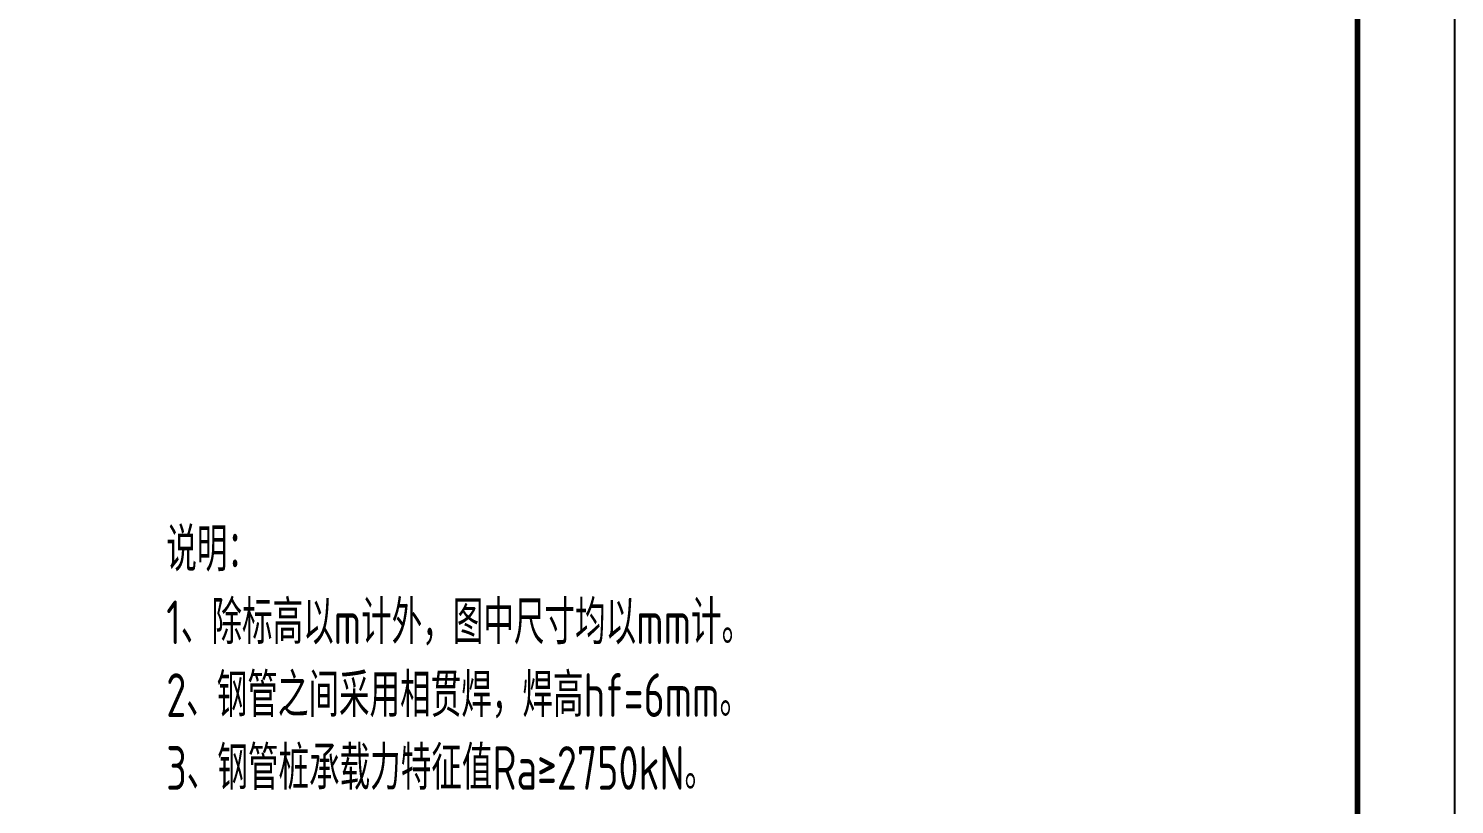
# Model space of a CAD drawing. Extents: x -2876908 to 633791, y -1383861 to 872234.
# Drawn here: x -1147469 to -1073983, y -397797 to -357846 of the extents above; entities that cross this region are included whole.
import ezdxf
from ezdxf.enums import TextEntityAlignment as Align

# ---------------------------------------------------------------- set-up
doc = ezdxf.new("R2010")
doc.units = 0
doc.header["$LTSCALE"] = 5
doc.header["$MEASUREMENT"] = 0
doc.layers.get('0').update_dxf_attribs({"linetype": 'CONTINUOUS', "lineweight": 25})
for name, color, linetype, lineweight in [('1粗实线', 1, 'CONTINUOUS', 30), ('6文本', 7, 'CONTINUOUS', 15), ('HFZT', 5, 'CONTINUOUS', 15)]:
    doc.layers.add(name, color=color, linetype=linetype, lineweight=lineweight)
doc.styles.add('TSSD_NORM', font='tssdeng.shx', dxfattribs={"width": 0.7, "bigfont": 'hztxt.shx'})

# ---------------------------------------------------------------- blocks, each defined once
blk = doc.blocks.new('施工设计图框')
at = {"color": 7, "linetype": 'Continuous'}
blk.add_lwpolyline([(-395.5, -13.5), (-395.5, 283.5), (24.5, 283.5), (24.5, -13.5), (-395.5, -13.5)], dxfattribs=at)
at = {"layer": '1粗实线', "color": 7, "linetype": 'Continuous', "const_width": 0.6}
blk.add_lwpolyline([(-370.5, -3.5), (-370.5, 273.5), (14.5, 273.5), (14.5, -3.5), (-370.5, -3.5)], dxfattribs=at)
at = {"layer": 'HFZT', "color": 2, "style": 'TSSD_NORM', "width": 0.7}
for tag, height, p in [('比例尺', 2.5, (7.25, 17.5)), ('图号', 2.5, (-20.49, 3.5)), ('日期', 2.5, (7.25, 3.5)), ('图名', 4, (-76.24, 0.75))]:
    blk.add_attdef(tag, text='', height=height, dxfattribs=at).set_placement(p, align=Align.MIDDLE)

msp = doc.modelspace()

# ---------------------------------------------------------------- block references
at = {"xscale": 500, "yscale": 500, "zscale": 500}
msp.add_blockref('施工设计图框', (-1086231.232, -425346.118), dxfattribs=at)

# ---------------------------------------------------------------- texts
at = {"layer": '6文本', "insert": (-1140368.979, -383541.267), "char_height": 2250, "width": 195290.43481, "attachment_point": 1, "style": 'TSSD_NORM'}
msp.add_mtext('说明：\\P1、除标高以m计外，图中尺寸均以mm计。\\P2、钢管之间采用相贯焊，焊高hf=6mm。\\P3、钢管桩承载力特征值Ra≥2750kN。', dxfattribs=at)

doc.saveas('drawing.dxf')
